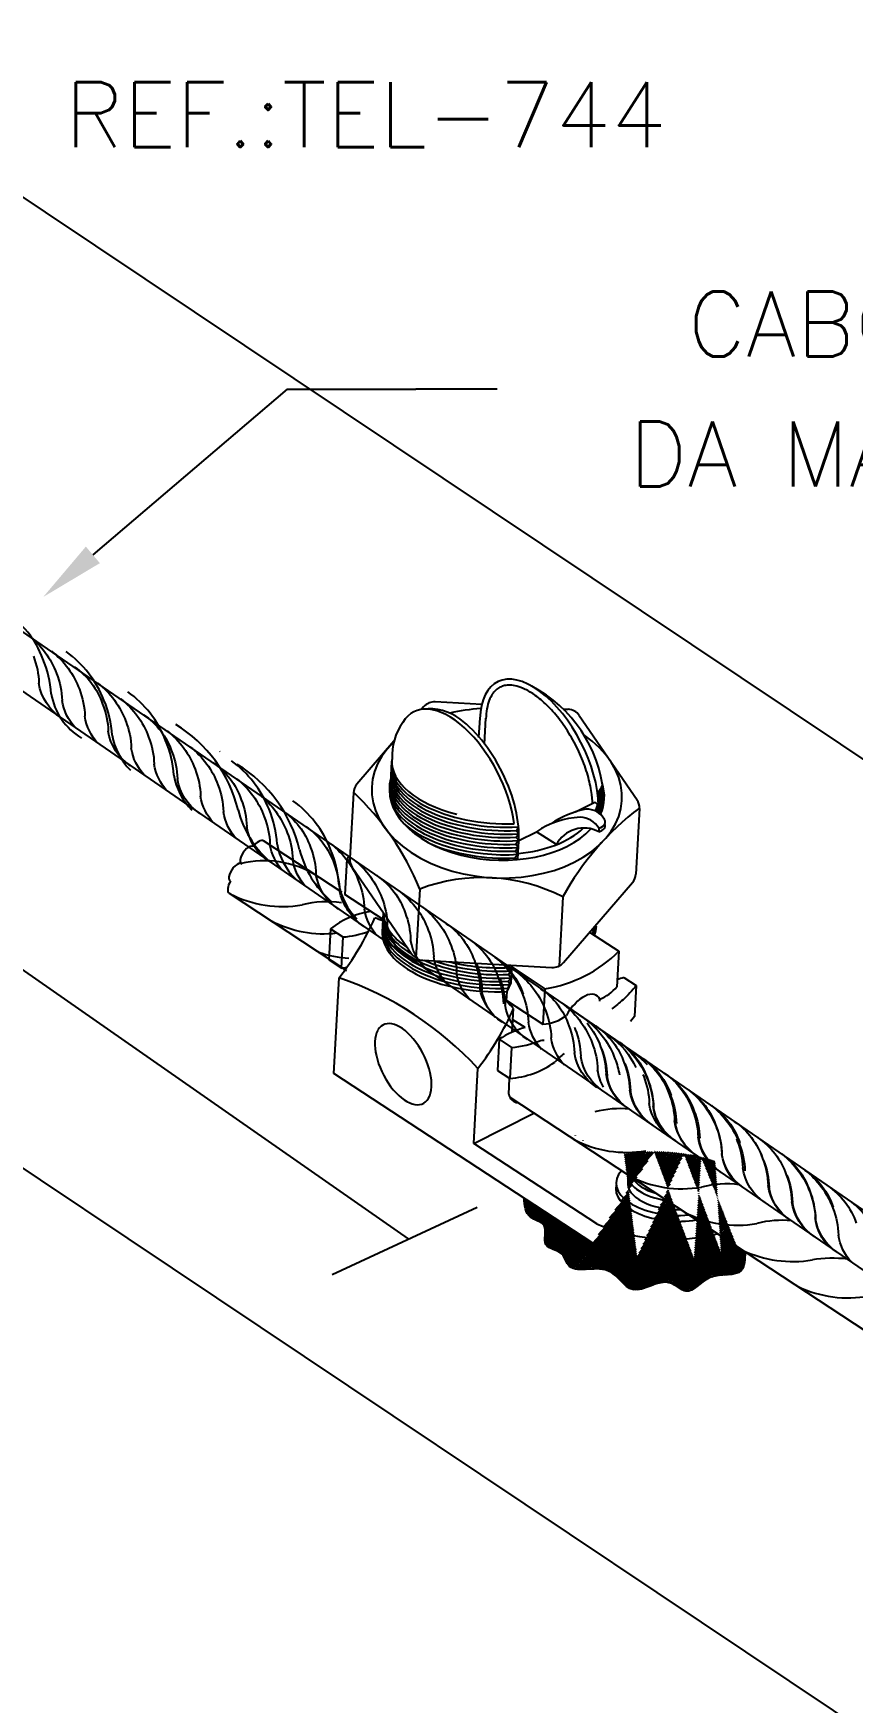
# Paper-space layout 'Layout4' of a CAD drawing. Header units: millimetres. Extents: x 16 to 267, y 19 to 196.
# Drawn here: x 94.64 to 98.89, y 164.33 to 172.99 of the extents above; entities that cross this region are included whole.
import ezdxf
from ezdxf.enums import TextEntityAlignment as Align

# ---------------------------------------------------------------- set-up
doc = ezdxf.new("R2010")
doc.units = ezdxf.units.MM
doc.layers.get('0').update_dxf_attribs({"lineweight": 25})
for name, color, linetype in [('C01', 1, 'Continuous'), ('C02', 42, 'Continuous'), ('C025', 42, 'Continuous'), ('C03', 7, 'Continuous')]:
    doc.layers.add(name, color=color, linetype=linetype)
doc.styles.add('80CL', font='romans.shx', dxfattribs={"height": 2})
pattern_1 = [(47.7096218, (954.992239, 520.461864), (-0.00560435386, 0.005097849504), [])]

psp = doc.layouts.new('Layout4')

# ---------------------------------------------------------------- hatches: boundary and pattern name
at = {"layer": 'C01'}
h = psp.add_hatch(dxfattribs=at)
h.set_pattern_fill('ANSI31', color=256, scale=0.060609, angle=174.85002, style=0)
h.set_pattern_definition(pattern_1)
edge = h.paths.add_edge_path()
edge.add_ellipse((97.9086, 166.9067), major_axis=(-0.5483, 0.0304), ratio=0.509483, start_angle=282.53435, end_angle=310.07034, ccw=False)
edge.add_line((97.7745, 166.6406), (97.7636, 166.4686))
edge.add_spline(control_points=[(97.7636, 166.4686), (97.7594, 166.4687), (97.7083, 166.4752), (97.6332, 166.6321), (97.4204, 166.5342), (97.3907, 166.6764), (97.2661, 166.6814), (97.3216, 166.8177), (97.1948, 166.8367), (97.1893, 166.9069), (97.1862, 166.9462)], knot_values=[5.634216, 5.634216, 5.634216, 5.634216, 5.752118, 7.09934, 8.818976, 9.33721, 10.144992, 10.964097, 11.648698, 12.516217, 12.516217, 12.516217, 12.516217], degree=3, periodic=0)
edge.add_line((97.1862, 166.9462), (97.5438, 166.7124))
h = psp.add_hatch(dxfattribs=at)
h.set_pattern_fill('ANSI31', color=256, scale=0.060609, angle=174.85002, style=0)
h.set_pattern_definition(pattern_1)
edge = h.paths.add_edge_path()
edge.add_line((98.0698, 166.6323), (98.0876, 166.489))
edge.add_spline(control_points=[(98.0876, 166.489), (98.0666, 166.4724), (98.0232, 166.4422), (97.922, 166.5527), (97.8176, 166.4666), (97.7636, 166.4686)], knot_values=[2.756984, 2.756984, 2.756984, 2.756984, 3.368252, 4.120728, 5.634216, 5.634216, 5.634216, 5.634216], degree=3, periodic=0)
edge.add_line((97.7636, 166.4686), (97.7745, 166.6406))
edge.add_ellipse((97.9086, 166.9067), major_axis=(-0.5483, 0.0304), ratio=0.509483, start_angle=251.29049, end_angle=282.53435, ccw=False)
h = psp.add_hatch(dxfattribs=at)
h.set_pattern_fill('ANSI31', color=256, scale=0.060609, angle=174.85002, style=0)
h.set_pattern_definition(pattern_1)
edge = h.paths.add_edge_path()
edge.add_line((98.2105, 166.6604), (98.2527, 166.5481))
edge.add_spline(control_points=[(98.2527, 166.5481), (98.2196, 166.5452), (98.1543, 166.5454), (98.106, 166.5036), (98.0876, 166.489)], knot_values=[1.43073, 1.43073, 1.43073, 1.43073, 2.219528, 2.756984, 2.756984, 2.756984, 2.756984], degree=3, periodic=0)
edge.add_line((98.0876, 166.489), (98.0698, 166.6323))
edge.add_ellipse((97.9086, 166.9067), major_axis=(-0.5483, 0.0304), ratio=0.509483, start_angle=234.99117, end_angle=251.29049, ccw=False)
h = psp.add_hatch(dxfattribs=at)
h.set_pattern_fill('ANSI31', color=256, scale=0.060609, angle=174.85002, style=0)
h.set_pattern_definition(pattern_1)
edge = h.paths.add_edge_path()
edge.add_line((98.321, 166.6748), (98.3348, 166.6658))
edge.add_line((98.3348, 166.6658), (98.3348, 166.6655))
edge.add_spline(control_points=[(98.3348, 166.6655), (98.3334, 166.6278), (98.331, 166.5599), (98.2784, 166.5504), (98.2513, 166.548)], knot_values=[0, 0, 0, 0, 0.800748, 1.441693, 1.441693, 1.441693, 1.441693], degree=3, periodic=0)
edge.add_line((98.2513, 166.548), (98.21, 166.6603))
edge.add_ellipse((97.9086, 166.9067), major_axis=(-0.5483, 0.0304), ratio=0.509483, start_angle=223.76608, end_angle=235.05954, ccw=False)
edge.add_line((98.2939, 166.6915), (98.2949, 166.692))
edge.add_line((98.2949, 166.692), (98.321, 166.6748))

# ---------------------------------------------------------------- linework, layer by layer
psp.add_line((97.5556, 167.984), (97.5556, 167.984))
psp.add_line((97.5556, 167.984), (97.5556, 167.984))
for p, q in [((96.5865, 166.7334), (90.1869, 171.1964)), ((97.4936, 167.2452), (97.4936, 167.2455)), ((97.849, 167.0004), (97.849, 167.0007)), ((96.1892, 166.5486), (96.9421, 166.8987)), ((98.3348, 166.6655), (98.3348, 166.6658))]:
    psp.add_line(p, q, dxfattribs=at)
for centre, radius, start, end in [((94.2241, 169.5735), 0.4947, 20.28061, 57.55014), ((94.2072, 169.5373), 0.5238, 2.92095, 23.35577), ((94.4722, 169.3197), 0.573, 21.56351, 53.97042), ((95.0648, 169.6241), 0.3398, 190.19902, 238.69618), ((94.7919, 169.1118), 0.573, 21.56351, 53.97042), ((94.5242, 169.3226), 0.5238, 2.92095, 23.35577), ((95.0037, 168.7927), 0.7178, 13.61435, 58.63263), ((95.3818, 169.4095), 0.3398, 190.19902, 225.19165), ((94.8439, 169.1148), 0.5238, 2.92095, 23.35577), ((95.3406, 168.8476), 0.4947, 57.24439, 57.55014), ((95.3297, 168.7539), 0.5724, 21.56351, 53.97042), ((95.7015, 169.2016), 0.3398, 190.19902, 225.19165), ((95.3234, 168.5849), 0.7178, 13.61435, 58.63263), ((96.2144, 169.0909), 0.529, 194.141, 228.20142), ((95.3816, 168.7568), 0.5233, 2.92095, 23.35577), ((95.6494, 168.546), 0.5724, 21.56351, 53.97042), ((96.2384, 168.8436), 0.3395, 190.19902, 225.19165), ((95.8378, 168.1828), 0.5143, 59.14439, 103.6035), ((96.5341, 168.8831), 0.529, 194.141, 228.20142), ((95.7013, 168.549), 0.5233, 2.92095, 23.35577), ((95.9324, 169.0498), 0.5906, 242.56139, 279.88718), ((96.5581, 168.6357), 0.3395, 190.19902, 225.19165), ((96.1639, 167.9639), 0.5206, 81.70804, 104.47398), ((96.1471, 168.9088), 0.5906, 242.56139, 276.55818), ((96.3143, 168.7803), 0.5906, 250.67425, 266.37903), ((96.6242, 167.8452), 0.5242, 22.30914, 23.0576), ((97.6842, 166.8893), 0.5206, 84.53934, 104.47398), ((97.7176, 167.7734), 0.5906, 242.56139, 279.88718), ((98.0396, 166.6445), 0.5206, 84.53934, 104.47398), ((98.0057, 167.5845), 0.5906, 242.56139, 279.88718), ((98.2373, 166.4985), 0.5206, 82.69404, 104.47398), ((98.2939, 167.3955), 0.5906, 242.56139, 279.88718), ((98.5254, 166.3096), 0.5206, 84.53934, 104.47398), ((98.5819, 167.2261), 0.6099, 244.67624, 279.58655), ((98.7894, 165.9545), 0.6786, 83.72705, 98.98131), ((98.87, 167.0372), 0.6099, 244.67624, 280.14736)]:
    psp.add_arc(centre, radius, start, end, dxfattribs=at)
at = {"layer": 'C01', "extrusion": (0, 0, -1)}
for centre, major_axis, ratio, start_param, end_param in [((94.3451, 169.5189), (-0.2854, 0.3349), 1, 1.362009, 1.927616), ((94.265, 169.6096), (-0.2609, 0.3061), 1, 1.896336, 2.25299), ((94.4638, 169.437), (-0.2854, 0.3349), 1, 1.362009, 1.927616), ((94.3851, 169.52), (0.3061, 0.2609), 1, 0.325539, 0.682194), ((94.6384, 169.3888), (-0.2464, 0.2891), 1, 1.299531, 1.950007), ((94.9251, 169.6582), (0.1986, 0.1693), 1, 2.850325, 3.69676), ((94.5038, 169.4381), (-0.2609, 0.3061), 1, 1.896336, 2.25299), ((94.7048, 169.2707), (-0.2854, 0.3349), 1, 1.362009, 1.927616), ((95.0452, 169.5687), (-0.1693, 0.1986), 1, 4.65682, 5.267557), ((94.6247, 169.3614), (-0.2609, 0.3061), 1, 1.896336, 2.25299), ((94.8235, 169.1888), (-0.2854, 0.3349), 1, 1.362009, 1.927616), ((95.1639, 169.4868), (0.1986, 0.1693), 1, 3.086024, 3.69676), ((94.7448, 169.2719), (0.3061, 0.2609), 1, 0.325539, 0.682194), ((94.9981, 169.1406), (0.2891, 0.2464), 1, -0.271265, 0.379211), ((95.2848, 169.41), (0.1986, 0.1693), 1, 2.850325, 3.69676), ((94.8635, 169.1899), (-0.2609, 0.3061), 1, 1.896336, 2.25299), ((95.0645, 169.0225), (-0.2854, 0.3349), 1, 1.362009, 1.927616), ((95.1832, 168.9406), (0.3349, 0.2854), 1, -0.208787, 0.35682), ((95.4049, 169.3205), (-0.1693, 0.1986), 1, 4.65682, 5.267557), ((94.9844, 169.1132), (0.3061, 0.2609), 1, 0.325539, 0.682194), ((95.3578, 168.8925), (-0.2464, 0.2891), 1, 1.299531, 1.950007), ((95.5236, 169.2386), (0.1986, 0.1693), 1, 3.086024, 3.69676), ((95.6445, 169.1619), (0.1986, 0.1693), 1, 2.850325, 3.69676), ((95.1045, 169.0237), (-0.2609, 0.3061), 1, 1.896336, 2.25299), ((95.4242, 168.7744), (-0.2854, 0.3349), 1, 1.362009, 1.927616), ((95.7646, 169.0724), (0.1986, 0.1693), 1, 3.086024, 3.69676), ((95.2232, 168.9418), (-0.2609, 0.3061), 1, 1.896336, 2.25299), ((95.5429, 168.6924), (-0.2854, 0.3349), 1, 1.362009, 1.927616), ((95.8833, 168.9904), (0.1986, 0.1693), 1, 3.086024, 3.69676), ((95.3441, 168.865), (0.3061, 0.2609), 1, 0.325539, 0.682194), ((95.7175, 168.6443), (-0.2464, 0.2891), 1, 1.299531, 1.950007), ((96.0042, 168.9137), (-0.1693, 0.1986), 1, 4.421122, 5.267557), ((95.4642, 168.7755), (-0.2609, 0.3061), 1, 1.896336, 2.25299), ((95.8399, 168.56), (-0.2464, 0.2891), 1, 1.299531, 1.950007), ((96.1243, 168.8242), (-0.1693, 0.1986), 1, 4.65682, 5.267557), ((95.5829, 168.6936), (0.3061, 0.2609), 1, 0.325539, 0.682194), ((95.9156, 168.4353), (-0.2854, 0.3349), 1, 1.362009, 1.927616), ((96.243, 168.7423), (-0.1693, 0.1986), 1, 4.65682, 5.267557), ((95.7038, 168.6169), (-0.2609, 0.3061), 1, 1.896336, 2.25299), ((95.8261, 168.5325), (-0.2609, 0.3061), 1, 1.896336, 2.25299), ((96.0342, 168.3534), (0.3349, 0.2854), 1, -0.208787, 0.35682), ((96.3639, 168.6655), (0.1986, 0.1693), 1, 2.850325, 3.69676), ((96.2088, 168.3052), (-0.2464, 0.2891), 1, 1.299531, 1.950007), ((96.4955, 168.5746), (-0.2029, 0.2028), 0.90598, 4.520165, 5.329192), ((95.9556, 168.4365), (-0.2609, 0.3061), 1, 1.896336, 2.25299), ((96.2753, 168.1871), (-0.2854, 0.3349), 1, 1.362009, 1.927616), ((96.6157, 168.4851), (0.1986, 0.1693), 1, 3.086024, 3.69676), ((96.0742, 168.3545), (-0.2609, 0.3061), 1, 1.896336, 2.25299), ((96.1951, 168.2778), (0.3061, 0.2609), 1, 0.325539, 0.682194), ((96.3939, 168.1052), (-0.2854, 0.3349), 1, 1.362009, 1.927616), ((96.7343, 168.4032), (0.1986, 0.1693), 1, 3.086024, 3.69676), ((96.3152, 168.1883), (-0.2609, 0.3061), 1, 1.896336, 2.25299), ((96.5685, 168.0571), (-0.2464, 0.2891), 1, 1.299531, 1.950007), ((96.8552, 168.3265), (-0.1693, 0.1986), 1, 4.421122, 5.267557), ((96.4339, 168.1064), (0.3061, 0.2609), 1, 0.325539, 0.682194), ((96.6909, 167.9727), (-0.2464, 0.2891), 1, 1.299531, 1.950007), ((96.9754, 168.237), (-0.1693, 0.1986), 1, 4.65682, 5.267557), ((96.5548, 168.0296), (-0.2609, 0.3061), 1, 1.896336, 2.25299), ((96.5655, 168.0155), (-0.2609, 0.3061), 1, 1.896336, 2.25299), ((96.8225, 167.8819), (-0.2464, 0.2891), 1, 1.299531, 1.950007), ((96.7666, 167.8481), (-0.2854, 0.3349), 1, 1.362009, 1.927616), ((97.094, 168.155), (-0.1693, 0.1986), 1, 4.65682, 5.267557), ((96.6772, 167.9453), (-0.2609, 0.3061), 1, 1.896336, 2.25299), ((96.6864, 167.9387), (0.3061, 0.2609), 1, 0.325539, 0.682194), ((96.8853, 167.7661), (0.3349, 0.2854), 1, -0.208787, 0.35682), ((97.2149, 168.0783), (0.1986, 0.1693), 1, 2.850325, 3.69676), ((97.2257, 168.0641), (0.1986, 0.1693), 1, 3.086024, 3.69676), ((96.8066, 167.8492), (-0.2609, 0.3061), 1, 1.896336, 2.25299), ((97.0599, 167.718), (-0.2464, 0.2891), 1, 1.299531, 1.950007), ((97.3466, 167.9874), (0.1986, 0.1693), 1, 2.850325, 3.69676), ((96.9252, 167.7673), (-0.2609, 0.3061), 1, 1.896336, 2.25299), ((97.1263, 167.5999), (-0.2854, 0.3349), 1, 1.362009, 1.927616), ((97.4667, 167.8979), (0.1986, 0.1693), 1, 3.086024, 3.69676), ((97.0461, 167.6906), (0.3061, 0.2609), 1, 0.325539, 0.682194), ((97.0926, 167.6995), (-0.2464, 0.2891), 1, 1.919263, 1.950007), ((97.0789, 167.6721), (-0.2609, 0.3061), 1, 1.896336, 2.25299), ((97.245, 167.518), (-0.2854, 0.3349), 1, 1.362009, 1.927616), ((97.2243, 167.6086), (-0.2464, 0.2891), 1, 1.571427, 1.950007), ((97.3466, 167.5243), (0.2891, 0.2464), 1, -0.271265, 0.379211), ((97.5854, 167.816), (0.1986, 0.1693), 1, 3.086024, 3.69676), ((97.1663, 167.6011), (-0.2609, 0.3061), 1, 1.896336, 2.25299), ((97.2105, 167.5812), (-0.2609, 0.3061), 1, 1.896336, 2.25299), ((97.4196, 167.4698), (-0.2464, 0.2891), 1, 1.299531, 1.858058), ((97.469, 167.44), (-0.2464, 0.2891), 1, 1.299531, 1.950007), ((97.4168, 167.4038), (-0.2854, 0.3349), 1, 1.362009, 1.927616), ((97.7062, 167.7392), (-0.1693, 0.1986), 1, 4.421122, 5.267557), ((97.739, 167.7207), (0.1986, 0.1693), 1, 2.850325, 3.69676), ((97.2157, 167.5712), (-0.2609, 0.3061), 1, 1.896336, 2.25299), ((97.2849, 167.5191), (0.3061, 0.2609), 1, 0.325539, 0.539913), ((97.3329, 167.4968), (-0.2609, 0.3061), 1, 1.896336, 2.25299), ((97.3366, 167.4945), (0.3061, 0.2609), 1, 0.325539, 0.682194), ((97.5419, 167.3855), (-0.2464, 0.2891), 1, 1.299531, 1.547398), ((97.5914, 167.3556), (-0.2464, 0.2891), 1, 1.299531, 1.950007), ((97.5354, 167.3219), (0.3349, 0.2854), 1, -0.208787, 0.35682), ((97.8264, 167.6497), (-0.1693, 0.1986), 1, 4.901769, 5.267557), ((97.8706, 167.6298), (0.1986, 0.1693), 1, 2.850325, 3.69676), ((97.8758, 167.6199), (0.1986, 0.1693), 1, 3.086024, 3.69676), ((97.448, 167.4547), (-0.2464, 0.2891), 1, 1.919263, 1.950007), ((97.4343, 167.4272), (-0.2609, 0.3061), 1, 1.896336, 2.25299), ((97.4553, 167.4125), (-0.2609, 0.3061), 1, 1.896336, 2.25299), ((97.4567, 167.4049), (-0.2609, 0.3061), 1, 1.896336, 2.25299), ((97.5796, 167.3638), (-0.2464, 0.2891), 1, 1.571427, 1.950007), ((97.702, 167.2795), (0.2891, 0.2464), 1, -0.271265, 0.379211), ((97.71, 167.2737), (-0.2464, 0.2891), 1, 1.299531, 1.950007), ((97.993, 167.5455), (0.1986, 0.1693), 1, 2.850325, 3.69676), ((97.9967, 167.5431), (0.1986, 0.1693), 1, 2.850325, 3.69676), ((97.5659, 167.3364), (-0.2609, 0.3061), 1, 1.896336, 2.25299), ((97.5711, 167.3264), (-0.2609, 0.3061), 1, 1.896336, 2.25299), ((97.5754, 167.323), (-0.2609, 0.3061), 1, 1.896336, 2.25299), ((97.8244, 167.1951), (-0.2464, 0.2891), 1, 1.299531, 1.950007), ((97.7722, 167.159), (-0.2854, 0.3349), 1, 1.362009, 1.927616), ((98.0944, 167.4759), (0.1986, 0.1693), 1, 2.850325, 3.69676), ((98.1154, 167.4612), (-0.1693, 0.1986), 1, 4.421122, 5.267557), ((98.1169, 167.4536), (0.1986, 0.1693), 1, 3.086024, 3.69676), ((97.6883, 167.252), (-0.2609, 0.3061), 1, 1.896336, 2.25299), ((97.692, 167.2496), (0.3061, 0.2609), 1, 0.325539, 0.682194), ((97.6963, 167.2463), (0.3061, 0.2609), 1, 0.325539, 0.682194), ((97.9468, 167.1108), (-0.2464, 0.2891), 1, 1.299531, 1.950007), ((97.8908, 167.077), (0.3349, 0.2854), 1, -0.208787, 0.35682), ((98.226, 167.385), (0.1986, 0.1693), 1, 2.850325, 3.69676), ((98.2312, 167.375), (0.1986, 0.1693), 1, 3.086024, 3.69676), ((97.8107, 167.1677), (-0.2609, 0.3061), 1, 1.896336, 2.25299), ((97.8121, 167.1601), (-0.2609, 0.3061), 1, 1.896336, 2.25299), ((98.0654, 167.0289), (-0.2464, 0.2891), 1, 1.299531, 1.950007), ((98.3484, 167.3007), (0.1986, 0.1693), 1, 2.850325, 3.69676), ((98.3521, 167.2983), (0.1986, 0.1693), 1, 2.850325, 3.69676), ((97.9338, 167.1198), (-0.2464, 0.2891), 1, 1.919263, 1.950007), ((97.9201, 167.0923), (-0.2609, 0.3061), 1, 1.896336, 2.25299), ((97.9308, 167.0782), (-0.2609, 0.3061), 1, 1.896336, 2.25299), ((98.0654, 167.0289), (-0.2464, 0.2891), 1, 1.571427, 1.950007), ((98.1878, 166.9446), (0.2891, 0.2464), 1, -0.271265, 0.379211), ((98.4708, 167.2164), (-0.1693, 0.1986), 1, 4.421122, 5.267557), ((98.4722, 167.2088), (0.1986, 0.1693), 1, 3.086024, 3.69676), ((98.0517, 167.0015), (-0.2609, 0.3061), 1, 1.896336, 2.25299), ((98.0517, 167.0015), (0.3061, 0.2609), 1, 0.325539, 0.682194), ((98.0569, 166.9915), (-0.2609, 0.3061), 1, 1.896336, 2.25299), ((98.3102, 166.8602), (-0.2464, 0.2891), 1, 1.299531, 1.950007), ((98.2579, 166.8241), (-0.2854, 0.3349), 1, 1.362009, 1.927616), ((98.5802, 167.141), (0.1986, 0.1693), 1, 2.850325, 3.69676), ((98.1741, 166.9171), (-0.2609, 0.3061), 1, 1.896336, 2.25299), ((98.1778, 166.9147), (0.3061, 0.2609), 1, 0.325539, 0.682194), ((98.4325, 166.7759), (-0.2464, 0.2891), 1, 1.299531, 1.950007), ((98.3766, 166.7421), (0.3349, 0.2854), 1, -0.208787, 0.35682), ((98.7118, 167.0501), (0.1986, 0.1693), 1, 2.850325, 3.69676), ((98.717, 167.0401), (0.1986, 0.1693), 1, 3.086024, 3.69676), ((98.2964, 166.8328), (-0.2609, 0.3061), 1, 1.896336, 2.25299), ((98.2979, 166.8252), (-0.2609, 0.3061), 1, 1.896336, 2.25299), ((98.5512, 166.694), (-0.2464, 0.2891), 1, 1.299531, 1.950007), ((98.8342, 166.9658), (0.1986, 0.1693), 1, 2.850325, 3.69676), ((98.8379, 166.9634), (0.1986, 0.1693), 1, 2.850325, 3.69676), ((98.4166, 166.7433), (-0.2609, 0.3061), 1, 1.896336, 2.25299), ((98.6176, 166.5759), (-0.2854, 0.3349), 1, 1.362009, 1.927616), ((98.9565, 166.8815), (-0.1693, 0.1986), 1, 4.421122, 5.267557), ((98.958, 166.8739), (0.1986, 0.1693), 1, 3.086024, 3.69676), ((99.0767, 166.792), (0.1986, 0.1693), 1, 3.086024, 3.69676)]:
    psp.add_ellipse(centre, major_axis=major_axis, ratio=ratio, start_param=start_param, end_param=end_param, dxfattribs=at)
at = {"layer": 'C01'}
for centre, start_param, end_param in [((97.0521, 169.1727), -0.080951, 1.750011), ((97.0511, 169.1548), -0.069442, 1.790806), ((97.0531, 169.1905), 0, 1.198297), ((97.0462, 169.0659), -0.069442, 1.777021), ((97.0472, 169.0836), -0.069442, 1.801604), ((97.0482, 169.1015), -0.069442, 1.776687), ((97.0491, 169.1192), -0.069442, 1.799511), ((97.0501, 169.1371), -0.069442, 1.775822), ((97.0442, 169.0303), -0.069442, 1.776196), ((97.0452, 169.048), -0.069442, 1.802199), ((97.0521, 169.1727), 2.793246, 2.954838), ((97.0511, 169.1548), 2.810761, 2.978933), ((97.0501, 169.1371), 2.821407, 3.005872), ((97.0491, 169.1192), 2.82911, 3.033291), ((97.0482, 169.1015), 2.844033, 3.061758), ((97.0497, 169.0706), 2.829496, 3.01018), ((97.0507, 169.0884), 2.82911, 3.006963), ((97.0452, 169.048), 2.874607, 3.064029), ((97.0442, 169.0303), 2.922988, 2.981561), ((97.0432, 169.0124), 0.509617, 1.801693), ((97.0422, 168.9947), 0.933017, 1.776481), ((97.0077, 168.3716), -0.063361, 1.802319), ((97.0087, 168.3895), -0.031896, 0.778325), ((97.0097, 168.4072), 0.031775, 0.717535), ((97.0038, 168.3004), -0.069442, 1.766799), ((97.0038, 168.3004), -0.069442, 1.766799), ((97.0068, 168.3539), -0.084808, 1.776285), ((97.0048, 168.3183), -0.069442, 1.776404), ((97.0058, 168.336), -0.069442, 1.795385), ((97.0107, 168.4251), 2.863257, 3.017639), ((97.0097, 168.4072), 2.916017, 3.072351), ((97.0087, 168.3895), 2.9666, 3.13369), ((97.0087, 168.3895), 0.937211, 1.7767), ((97.0097, 168.4072), 1.057649, 1.801228), ((97.0107, 168.4251), 1.200274, 1.775937)]:
    psp.add_ellipse(centre, major_axis=(-0.5541, 0.0307), ratio=0.509483, start_param=start_param, end_param=end_param, dxfattribs=at)
psp.add_open_spline([(98.3348, 166.6655), (98.3334, 166.6278), (98.3297, 166.5233), (98.1434, 166.5745), (98.0421, 166.4215), (97.9179, 166.5572), (97.7439, 166.4006), (97.6332, 166.6321), (97.4204, 166.5342), (97.3907, 166.6764), (97.2661, 166.6814), (97.3216, 166.8177), (97.1947, 166.8367), (97.1892, 166.9071), (97.1862, 166.9464)], degree=3, knots=[0, 0, 0, 0, 0.0323548, 0.0896816, 0.1360966, 0.166501, 0.2324184, 0.2868539, 0.356337, 0.3772766, 0.4099156, 0.4430121, 0.4706739, 0.5058047, 0.5058047, 0.5058047, 0.5058047], dxfattribs=at)
at = {"layer": 'C02'}
for p, q in [((97.8455, 167.6415), (92.0294, 171.6432)), ((97.9025, 167.2912), (91.7966, 171.4969)), ((95.957, 171.1468), (94.9474, 170.2856)), ((95.957, 171.1468), (96.6247, 171.1468)), ((97.0466, 171.1468), (96.6247, 171.1468)), ((96.9521, 169.3377), (96.9578, 169.44)), ((96.981, 169.3027), (96.9885, 169.4383)), ((97.5993, 169.0484), (97.5952, 168.9752)), ((97.5714, 168.9474), (97.5734, 168.9841)), ((97.1568, 168.8726), (97.1478, 168.8544)), ((97.1478, 168.8544), (97.1596, 168.8373)), ((96.2419, 168.5321), (95.834, 168.8006)), ((97.1587, 168.8018), (97.1441, 168.7832)), ((97.1441, 168.7832), (97.1571, 168.7662)), ((97.1596, 168.8373), (97.1459, 168.8188)), ((97.1459, 168.8188), (97.1587, 168.8018)), ((97.1534, 168.7044), (97.1572, 168.7728)), ((97.1548, 168.7306), (97.1399, 168.712)), ((97.1401, 168.712), (97.1466, 168.7035)), ((97.1571, 168.7662), (97.1419, 168.7476)), ((97.1419, 168.7476), (97.1548, 168.7306)), ((95.6554, 168.5288), (96.2638, 168.1274)), ((96.1988, 167.5916), (96.2264, 168.0894)), ((97.1197, 168.0898), (97.1044, 168.0712)), ((97.1211, 168.1253), (97.1063, 168.1068)), ((97.1063, 168.1068), (97.1197, 168.0898)), ((97.1176, 168.1548), (97.1078, 168.1424)), ((97.1082, 168.1424), (97.1211, 168.1253)), ((97.123, 168.1545), (97.1179, 168.0624)), ((97.0964, 168.0175), (97.0937, 167.9698)), ((97.1179, 168.0624), (97.0964, 168.0175)), ((97.1139, 168.0539), (97.1025, 168.0356)), ((97.1025, 168.0356), (97.1037, 168.0329)), ((97.1044, 168.0712), (97.1139, 168.0539)), ((97.125, 167.8072), (97.132, 167.9295)), ((100.2169, 166.009), (97.3864, 167.9576)), ((97.5444, 166.7121), (96.1988, 167.5916)), ((96.9253, 167.2294), (96.9468, 167.6185)), ((97.1067, 167.4858), (97.1113, 167.5672)), ((99.0239, 166.2133), (97.1135, 167.4677)), ((96.9253, 167.2294), (97.2367, 167.3869)), ((97.5636, 166.8121), (96.9253, 167.2294)), ((97.4527, 167.2712), (97.4537, 167.2717)), ((100.4135, 165.561), (97.9025, 167.2912)), ((97.7257, 167.0652), (97.7253, 167.0297)), ((97.8081, 167.0264), (97.8091, 167.0269)), ((98.2939, 166.6915), (98.2949, 166.692))]:
    psp.add_line(p, q, dxfattribs=at)
for centre, radius, start, end in [((96.8928, 168.9779), 0.71, 5.6983, 61.89183), ((96.6926, 169.211), 0.2751, 54.14939, 96.27494), ((96.7969, 169.2414), 0.2962, 143.99654, 182.96276), ((95.0322, 169.0112), 1.5086, 322.33756, 336.11555), ((95.8758, 166.8416), 1.6483, 69.47071, 71.03058), ((95.6545, 166.4279), 1.7571, 42.65432, 71.00605), ((95.7526, 168.5403), 1.5086, 322.33756, 336.11555), ((95.8397, 166.7389), 1.7571, 42.65432, 44.4671), ((97.162, 167.4964), 0.0564, 190.81029, 262.83955)]:
    psp.add_arc(centre, radius, start, end, dxfattribs=at)
for centre, major_axis, ratio, start_param, end_param in [((97.2654, 169.1991), (-0.2183, 0.4266), 0.509483, 3.942773, 7.036742), ((96.8319, 169.0442), (-0.2183, 0.4266), 0.509483, 4.100464, 6.597026), ((96.8322, 169.0456), (-0.2279, 0.4452), 0.529306, 3.818947, 5.448871), ((95.7503, 168.7251), (-0.0299, -0.0452), 0.508883, 3.144953, 6.286546), ((95.8042, 168.7553), (0.0298, 0.0453), 0.509483, 0, 1.591835), ((95.6913, 168.6354), (0.0298, 0.0453), 0.509483, 0, 3.141593), ((95.6857, 168.575), (0.0303, 0.0462), 0.509483, 1.563328, 3.141593), ((96.5589, 167.6408), (-0.1044, 0.204), 0.509483, 0.328787, 6.597026), ((97.9689, 167.0535), (-0.2415, 0.0139), 0.509483, 0.021668, 1.428359), ((97.9699, 167.0724), (-0.2288, 0.0132), 0.510603, 0.305274, 1.155262), ((97.9663, 167.0105), (-0.2415, 0.0139), 0.509483, -0.043417, 1.733232), ((97.9145, 167.013), (-0.5483, 0.0304), 0.509483, 0.904807, 2.123307), ((97.9086, 166.9067), (-0.5483, 0.0304), 0.509483, 0.867995, 2.37773)]:
    psp.add_ellipse(centre, major_axis=major_axis, ratio=ratio, start_param=start_param, end_param=end_param, dxfattribs=at)
psp.add_open_spline([(97.5423, 168.9955), (97.5422, 169.0068), (97.5371, 169.062), (97.5153, 169.1545), (97.4785, 169.253), (97.4281, 169.3499), (97.3689, 169.4365), (97.3063, 169.5065), (97.2466, 169.5568), (97.1938, 169.5885), (97.1497, 169.6049), (97.114, 169.6103), (97.0849, 169.6079), (97.0606, 169.5993), (97.0394, 169.5846), (97.0206, 169.5626), (97.0042, 169.5309), (96.9922, 169.4881), (96.9887, 169.4524), (96.9882, 169.4333)], degree=3, knots=[3.942773, 3.942773, 3.942773, 3.942773, 4.152047, 4.373331, 4.607258, 4.841184, 5.075111, 5.298225, 5.504103, 5.689757, 5.855803, 6.005181, 6.14422, 6.28326, 6.422299, 6.561339, 6.707536, 6.872139, 7.036742, 7.036742, 7.036742, 7.036742], dxfattribs=at)
psp.add_solid([(94.9838, 170.2426), (94.9109, 170.3285), (94.6897, 170.067)], dxfattribs=at)
at = {"layer": 'C025'}
for p, q in [((96.6649, 169.4968), (96.6522, 169.4821)), ((96.9671, 169.5089), (96.7249, 169.5223)), ((97.3896, 169.4851), (97.4161, 169.4836)), ((97.4729, 169.4517), (97.7729, 169.014)), ((96.5107, 169.3179), (96.3182, 169.0946)), ((96.3004, 169.0506), (96.2816, 168.71)), ((97.4542, 168.9509), (97.554, 169.0014)), ((97.5689, 168.9916), (97.554, 169.0014)), ((97.7857, 168.9682), (97.7668, 168.6278)), ((97.5752, 168.8658), (97.5742, 168.8474)), ((97.1587, 168.8017), (97.2512, 168.8482)), ((97.3541, 168.7809), (97.2512, 168.8482)), ((96.2656, 168.7055), (96.2554, 168.5214)), ((96.2656, 168.7055), (96.2823, 168.6946)), ((96.2944, 168.6642), (96.6043, 168.2121)), ((96.4544, 168.3913), (96.2554, 168.5214)), ((96.6452, 168.5504), (96.6253, 168.1917)), ((97.3878, 168.5093), (97.3679, 168.1505)), ((97.3911, 168.1685), (97.749, 168.5837)), ((96.1816, 168.3431), (96.1727, 168.182)), ((96.1816, 168.3431), (96.2456, 168.3013)), ((96.2456, 168.3013), (96.2367, 168.1402)), ((97.5271, 168.3262), (97.6787, 168.2271)), ((96.1727, 168.182), (96.2367, 168.1402)), ((96.661, 168.1801), (97.3312, 168.143)), ((97.6787, 168.2271), (97.6685, 168.0429)), ((97.1225, 168.1455), (97.2947, 168.0329)), ((97.7053, 168.0905), (97.7693, 168.0486)), ((97.2947, 168.0329), (97.2845, 167.8487)), ((97.7693, 168.0486), (97.7603, 167.8876)), ((97.0939, 167.9733), (97.2845, 167.8487)), ((97.5799, 167.9678), (97.5805, 167.9781)), ((97.1914, 167.8306), (97.1287, 167.8716)), ((97.7603, 167.8876), (97.7399, 167.8629)), ((97.0566, 167.7699), (97.0477, 167.6088)), ((97.0566, 167.7699), (97.1206, 167.728)), ((97.1206, 167.728), (97.1117, 167.567)), ((97.0477, 167.6088), (97.1117, 167.567))]:
    psp.add_line(p, q, dxfattribs=at)
for centre, radius, start, end in [((96.7208, 169.4487), 0.0738, 86.83019, 139.23671), ((97.4121, 169.41), 0.0738, 34.42367, 86.83019), ((96.3741, 169.0465), 0.0738, 139.23671, 176.83019), ((95.3045, 168.0011), 1.4489, 22.28015, 46.5672), ((97.6065, 168.4696), 0.5048, 101.2721, 123.84744), ((98.6597, 167.8153), 1.4489, 127.09318, 151.38023), ((97.5146, 168.8642), 0.1007, 27.964, 93.90027), ((97.712, 168.9723), 0.0738, 356.83019, 34.42367), ((97.4969, 168.4863), 0.4374, 92.51377, 124.17452), ((97.497, 168.7055), 0.1616, 61.44769, 152.17198), ((97.4752, 168.8076), 0.1158, 30.21855, 88.74522), ((96.7546, 168.2154), 0.6924, 133.02352, 134.93528), ((96.3552, 168.7059), 0.0738, 176.83019, 214.42367), ((96.9702, 167.6942), 0.9158, 62.87144, 110.78894), ((97.6932, 168.6318), 0.0738, 319.23671, 356.83019), ((96.4586, 167.9937), 0.4459, 98.97838, 128.40031), ((96.207, 168.7951), 0.4953, 274.46751, 290.24101), ((96.6651, 168.2538), 0.0738, 214.42367, 266.83019), ((97.1897, 168.7172), 0.6924, 278.7251, 314.93528), ((97.3352, 168.2167), 0.0738, 266.83019, 319.23671), ((96.1981, 168.634), 0.4953, 274.46751, 277.89985), ((97.8008, 167.7331), 0.3699, 104.96149, 110.60914), ((97.4952, 168.1862), 0.2249, 292.16154, 320.42273), ((97.3101, 167.3871), 0.4591, 104.98399, 123.50916), ((97.2756, 168.0614), 0.2129, 272.41655, 308.14389), ((97.0821, 168.2219), 0.4953, 274.46751, 292.59108), ((97.2553, 168.1808), 0.4166, 272.34711, 274.81127), ((97.0806, 168.0228), 0.4569, 273.9058, 305.5525), ((97.6393, 167.3912), 0.3917, 128.65252, 138.4313)]:
    psp.add_arc(centre, radius, start, end, dxfattribs=at)
for centre, major_axis, ratio, start_param, end_param in [((97.0452, 169.048), (-0.6498, 0.036), 0.675841, -1.405155, -1.149207), ((97.0452, 169.048), (-0.6498, 0.036), 0.675841, -0.563361, 3.982752), ((97.0452, 169.0485), (-0.558, 0.0309), 0.622287, -0.134409, 2.669254), ((97.0452, 169.0485), (-0.558, 0.0309), 0.622287, 2.905812, 3.383908), ((97.0452, 169.0485), (-0.5274, 0.0292), 0.598456, 2.934325, 3.052271), ((97.0452, 169.0485), (-0.5274, 0.0292), 0.598456, 1.813596, 2.620475), ((97.5274, 168.8824), (-0.0797, 0.0045), 0.509483, 2.225509, 3.37668), ((97.5285, 168.9008), (-0.0797, 0.0045), 0.509483, 2.225509, 3.514547), ((97.4823, 167.8722), (0.0819, 0.1253), 0.509483, -0.321168, 1.727498), ((97.9663, 167.0105), (-0.3019, 0.0174), 0.509483, -0.407701, 1.854194), ((97.9645, 166.9795), (-0.3019, 0.0174), 0.509483, -0.10731, 1.999647)]:
    psp.add_ellipse(centre, major_axis=major_axis, ratio=ratio, start_param=start_param, end_param=end_param, dxfattribs=at)
psp.add_open_spline([(97.7693, 168.0486), (97.7471, 168.0232), (97.7084, 167.9788), (97.6617, 167.943), (97.6417, 167.9276)], degree=3, knots=[0, 0, 0, 0, 0.03356854, 0.05875373, 0.05875373, 0.05875373, 0.05875373], dxfattribs=at)
at = {"layer": 'C03'}
for p, q in [((100.5311, 168.166), (90.1641, 175.0976)), ((100.2749, 163.295), (90.5954, 169.767))]:
    psp.add_line(p, q, dxfattribs=at)

# ---------------------------------------------------------------- texts
at = {"layer": 'C03', "style": '80CL'}
for s, p in [('REF.:TEL-744', (97.9256, 172.403)), ('CABO DE COBRE 35 mm²', (103.8507, 171.3156)), ('DA MALHA CAPTORA', (102.1718, 170.6406))]:
    psp.add_text(s, height=0.3375, dxfattribs=at).set_placement(p, align=Align.RIGHT)

doc.saveas('drawing.dxf')
